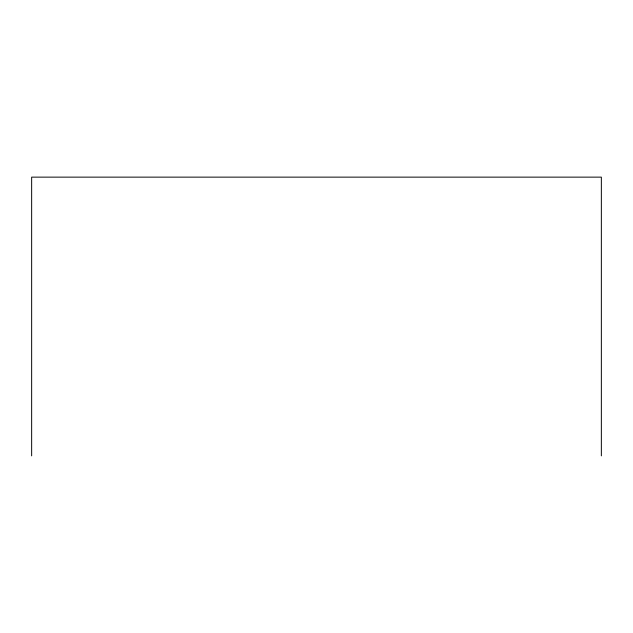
<?xml version="1.0" encoding="UTF-8"?>
<svg xmlns="http://www.w3.org/2000/svg" width="633" height="633" viewBox="0 0 633 633"><rect width="100%" height="100%" fill="white"/><g stroke="black" fill="none" stroke-linecap="round" stroke-linejoin="round"><path stroke-width="0.95" d="M601.35 455.863L601.35 177.137L31.65 177.137L31.65 455.863"/></g></svg>
